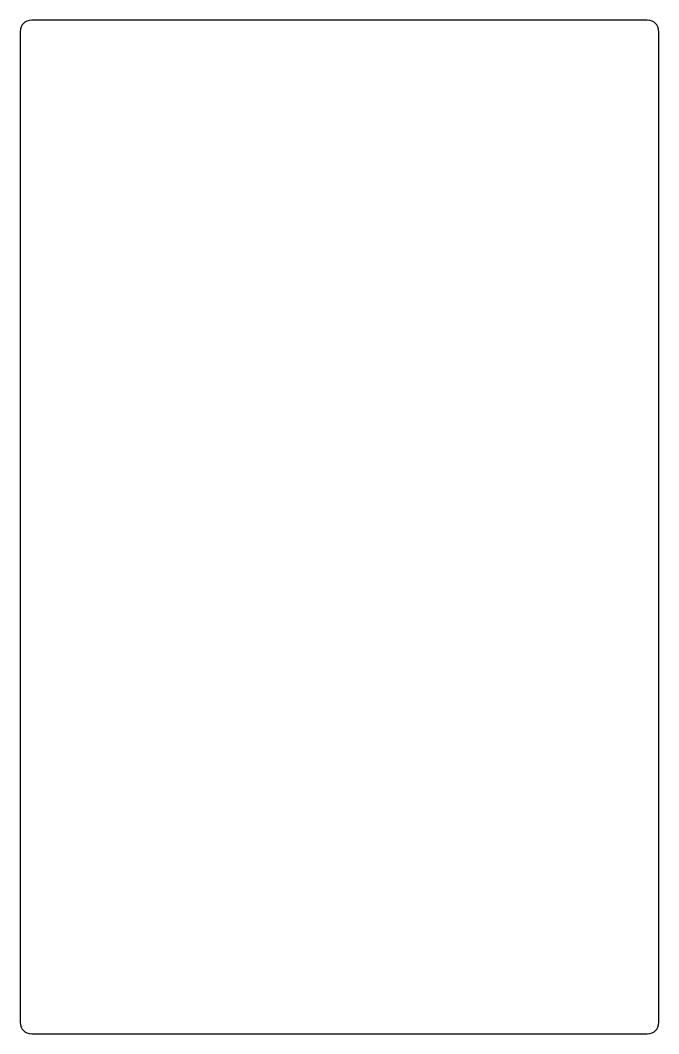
# Model space of a CAD drawing. Header units: millimetres. Extents: x -632 to -3, y -41 to 956.
import ezdxf

# ---------------------------------------------------------------- set-up
doc = ezdxf.new("R2010")
doc.units = ezdxf.units.MM
doc.layers.get('0').update_dxf_attribs({"linetype": 'CONTINUOUS'})

msp = doc.modelspace()

# ---------------------------------------------------------------- linework, layer by layer
for p, q in [((-14.63, 955.89, 0), (-620.37, 955.89, 0)), ((-631.69, 944.57, 0), (-631.69, -30.17, 0)), ((-3.31, -30.17, 0), (-3.31, 944.57, 0)), ((-620.37, -41.49, 0), (-14.63, -41.49, 0))]:
    msp.add_line(p, q)
for centre, major_axis in [((-609.06, 933.26, 0), (-19.6, 19.6)), ((-25.94, 933.26, 0), (19.6, 19.6)), ((-609.06, -18.86, 0), (-19.6, -19.6)), ((-25.94, -18.86, 0), (19.6, -19.6))]:
    msp.add_ellipse(centre, major_axis=major_axis, ratio=0.57735, start_param=5.759587, end_param=6.806784)

doc.saveas('drawing.dxf')
